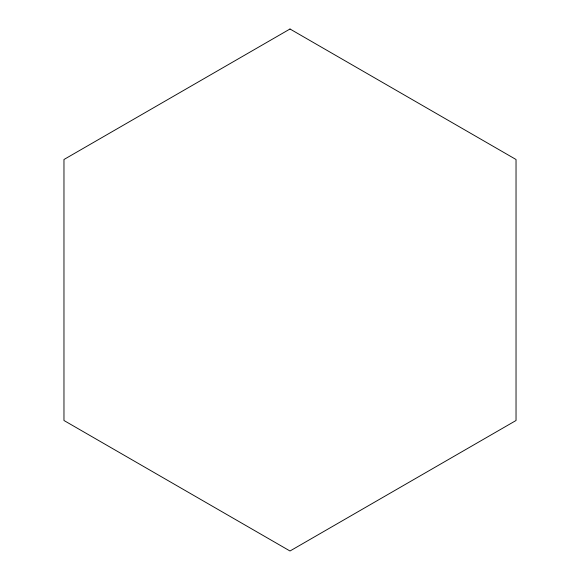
<?xml version="1.0" encoding="UTF-8"?>
<svg xmlns="http://www.w3.org/2000/svg" width="580" height="580" viewBox="0 0 580 580"><rect width="100%" height="100%" fill="white"/><g stroke="black" fill="none" stroke-linecap="round" stroke-linejoin="round"><path stroke-width="0.87" d="M290 29L63.967 159.5L63.967 420.5L290 551L516.033 420.5L516.033 159.5L290 29"/></g></svg>
